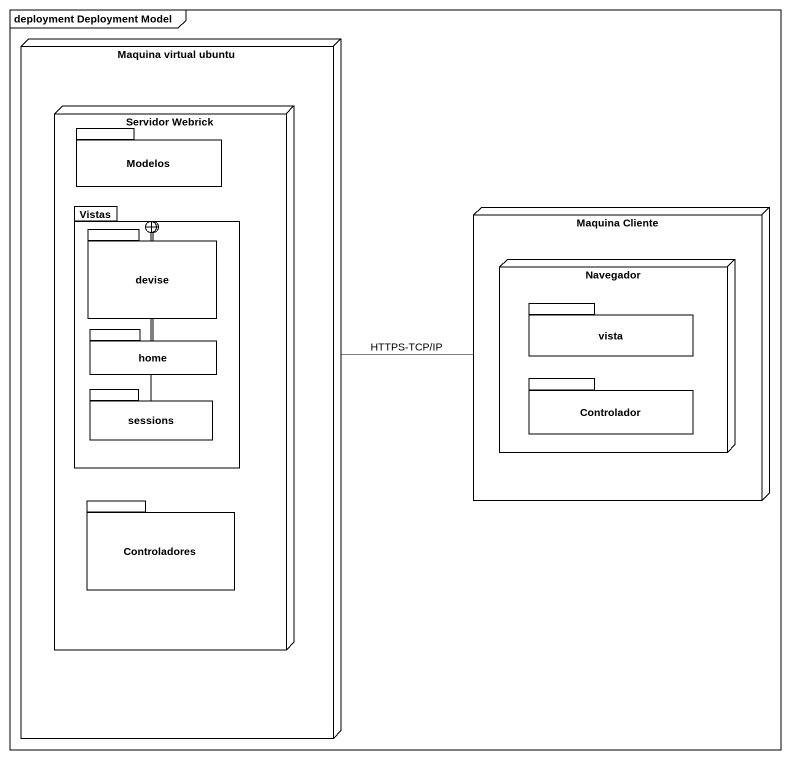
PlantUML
@startuml
mainframe deployment Deployment Model
node "Maquina virtual ubuntu" as Maquina_virtual_ubuntu {
  node "Servidor Webrick" as Servidor_Webrick {
    package Modelos {
    }
    package Vistas {
      package devise {
      }
      package home {
      }
      package sessions {
      }
    }
    package Controladores {
    }
  }
}
node "Maquina Cliente" as Maquina_Cliente {
  node Navegador {
    package vista {
    }
    package Controlador {
    }
  }
}
Maquina_virtual_ubuntu -right- Maquina_Cliente : HTTPS-TCP/IP
home -up-+ Vistas
sessions -up-+ Vistas
@enduml
